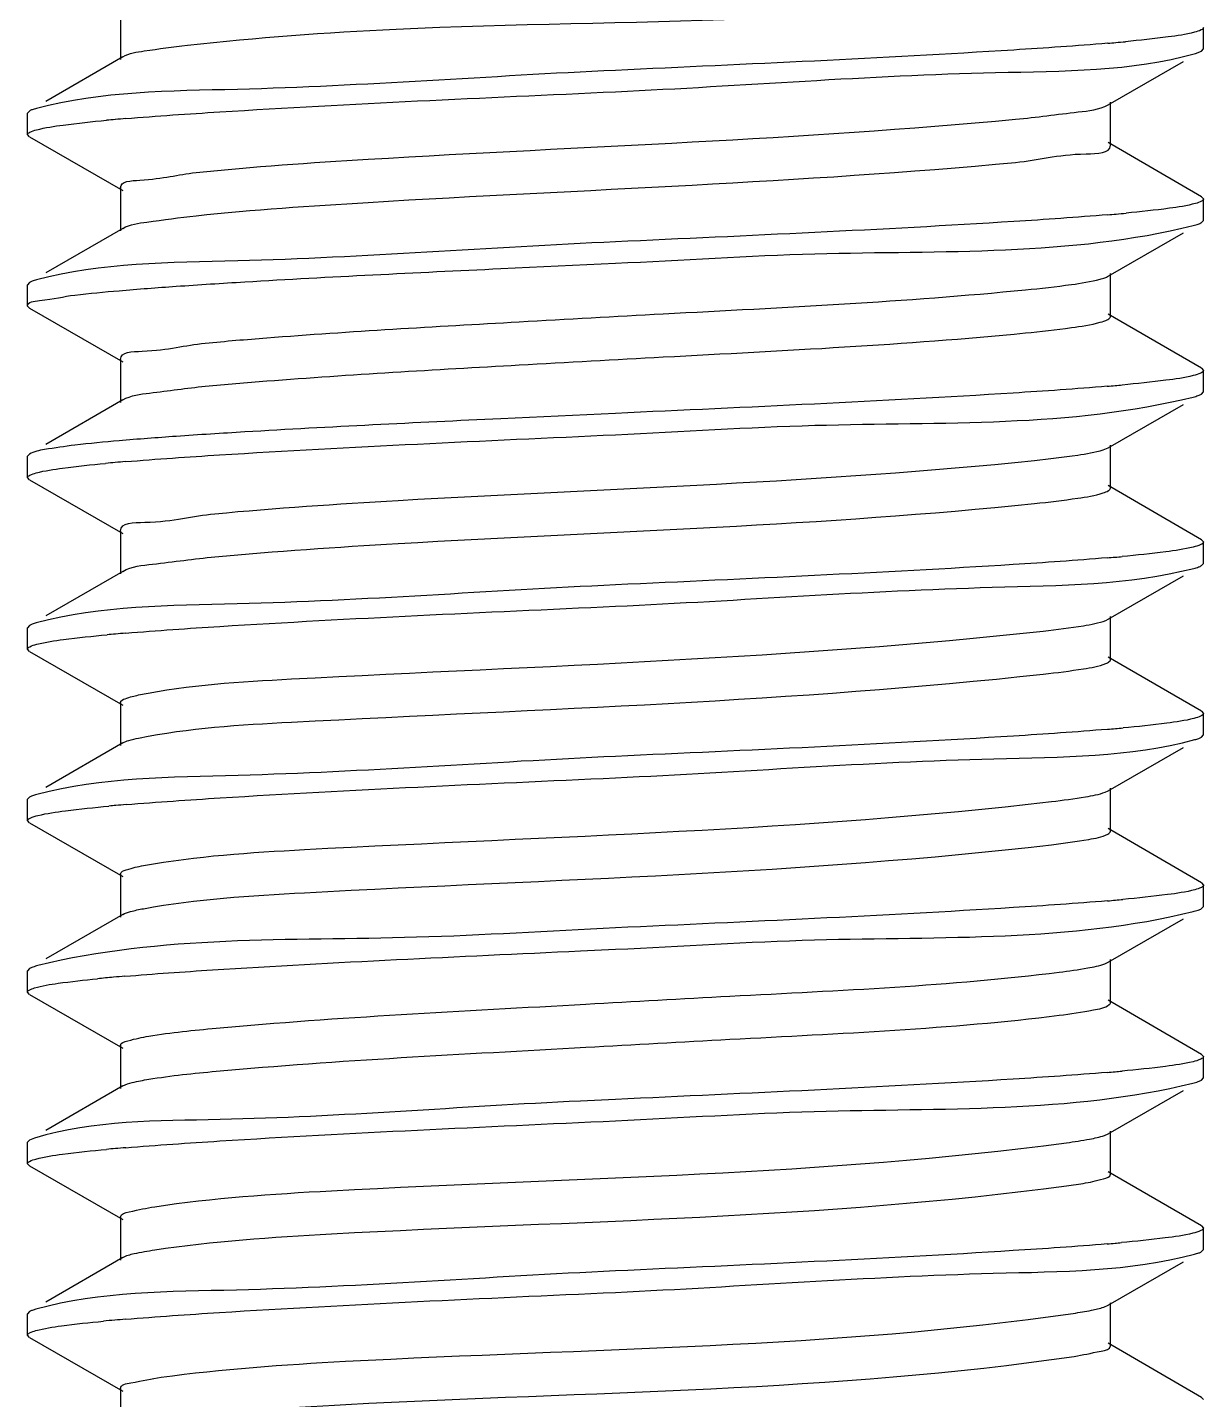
# Model space of a CAD drawing. Extents: x 1247970 to 1725648, y 860327 to 1277876.
# Drawn here: x 1318365.7 to 1318426.8, y 1200034.5 to 1200105.8 of the extents above; entities that cross this region are included whole.
import ezdxf

# ---------------------------------------------------------------- set-up
doc = ezdxf.new("R2010")
doc.units = 0
doc.header["$LTSCALE"] = 1000
doc.header["$MEASUREMENT"] = 0
doc.layers.get('0').update_dxf_attribs({"color": 254})
doc.layers.add('TK', color=4, linetype='Continuous')

# ---------------------------------------------------------------- blocks, each defined once
blk = doc.blocks.new('A$C7BF01818')
at = {"linetype": 'Continuous'}
for p, q in [((-2293.17, 6616.873), (-2293.17, 6614.633)), ((-2236.921, 6615.184), (-2236.921, 6616.295)), ((-2237.339, 6614.949), (-2237.022, 6615.069)), ((-2237.022, 6615.069), (-2236.921, 6615.185)), ((-2293.053, 6614.768), (-2297.045, 6612.455)), ((-2241.876, 6612.283), (-2237.957, 6614.533)), ((-2297.907, 6611.955), (-2298.005, 6611.841)), ((-2241.757, 6610.179), (-2241.757, 6612.419)), ((-2298.005, 6610.73), (-2298.005, 6611.841)), ((-2297.905, 6610.615), (-2298.005, 6610.73)), ((-2297.905, 6610.615), (-2293.051, 6607.829)), ((-2237.02, 6607.501), (-2241.874, 6610.314)), ((-2293.17, 6607.965), (-2293.17, 6605.725)), ((-2237.02, 6607.501), (-2236.921, 6607.388)), ((-2236.921, 6606.276), (-2236.921, 6607.387)), ((-2237.022, 6606.161), (-2236.921, 6606.275)), ((-2293.053, 6605.86), (-2297.045, 6603.547)), ((-2241.876, 6603.375), (-2237.957, 6605.625)), ((-2273.411, 6603.771), (-2267.463, 6604.049)), ((-2241.757, 6601.271), (-2241.757, 6603.511)), ((-2297.907, 6603.047), (-2298.005, 6602.933)), ((-2298.005, 6601.822), (-2298.005, 6602.933)), ((-2297.905, 6601.707), (-2298.005, 6601.822)), ((-2297.905, 6601.707), (-2293.051, 6598.921)), ((-2237.02, 6598.593), (-2241.874, 6601.406)), ((-2293.17, 6599.057), (-2293.17, 6596.817)), ((-2237.02, 6598.593), (-2236.921, 6598.479)), ((-2236.921, 6597.368), (-2236.921, 6598.479)), ((-2237.022, 6597.253), (-2236.921, 6597.367)), ((-2293.053, 6596.952), (-2297.045, 6594.639)), ((-2241.876, 6594.467), (-2237.957, 6596.716)), ((-2267.463, 6596.252), (-2273.411, 6595.974)), ((-2297.907, 6594.139), (-2298.005, 6594.026)), ((-2242.13, 6594.361), (-2241.877, 6594.467)), ((-2241.757, 6592.363), (-2241.757, 6594.603)), ((-2298.005, 6592.914), (-2298.005, 6594.025)), ((-2297.905, 6592.799), (-2298.005, 6592.914)), ((-2297.905, 6592.799), (-2293.051, 6590.013)), ((-2237.02, 6589.685), (-2241.874, 6592.498)), ((-2293.17, 6590.149), (-2293.17, 6587.909)), ((-2237.02, 6589.685), (-2236.921, 6589.571)), ((-2236.921, 6588.46), (-2236.921, 6589.571)), ((-2237.022, 6588.345), (-2236.921, 6588.46)), ((-2293.053, 6588.044), (-2297.045, 6585.731)), ((-2241.876, 6585.558), (-2237.957, 6587.808)), ((-2241.757, 6583.455), (-2241.757, 6585.695)), ((-2297.907, 6585.231), (-2298.005, 6585.117)), ((-2298.005, 6584.006), (-2298.005, 6585.117)), ((-2241.996, 6585.502), (-2241.876, 6585.558)), ((-2297.905, 6583.891), (-2298.005, 6584.006)), ((-2297.905, 6583.891), (-2293.051, 6581.104)), ((-2237.02, 6580.777), (-2241.874, 6583.59)), ((-2293.17, 6581.241), (-2293.17, 6579.001)), ((-2237.02, 6580.777), (-2236.921, 6580.663)), ((-2236.921, 6579.552), (-2236.921, 6580.663)), ((-2237.022, 6579.437), (-2236.921, 6579.552)), ((-2293.053, 6579.136), (-2297.045, 6576.822)), ((-2241.876, 6576.65), (-2237.957, 6578.9)), ((-2297.907, 6576.323), (-2298.005, 6576.209)), ((-2242.024, 6576.583), (-2241.876, 6576.65)), ((-2241.757, 6574.547), (-2241.757, 6576.787)), ((-2298.005, 6575.098), (-2298.005, 6576.209)), ((-2297.905, 6574.983), (-2298.005, 6575.098)), ((-2297.905, 6574.983), (-2293.051, 6572.196)), ((-2237.02, 6571.869), (-2241.874, 6574.682)), ((-2293.17, 6572.333), (-2293.17, 6570.093)), ((-2237.02, 6571.869), (-2236.921, 6571.756)), ((-2236.921, 6570.644), (-2236.921, 6571.755)), ((-2237.022, 6570.529), (-2236.921, 6570.643)), ((-2293.053, 6570.228), (-2297.045, 6567.914)), ((-2241.876, 6567.742), (-2237.957, 6569.992)), ((-2269.284, 6568.332), (-2267.463, 6568.417)), ((-2241.757, 6565.639), (-2241.757, 6567.879)), ((-2297.907, 6567.415), (-2298.005, 6567.301)), ((-2298.005, 6566.19), (-2298.005, 6567.301)), ((-2242.046, 6567.666), (-2241.876, 6567.742)), ((-2297.905, 6566.075), (-2298.005, 6566.19)), ((-2297.905, 6566.075), (-2293.051, 6563.288)), ((-2237.02, 6562.961), (-2241.874, 6565.774)), ((-2293.17, 6563.425), (-2293.17, 6561.185)), ((-2237.02, 6562.961), (-2236.921, 6562.846)), ((-2236.921, 6561.736), (-2236.921, 6562.847)), ((-2237.022, 6561.621), (-2236.921, 6561.735)), ((-2293.053, 6561.32), (-2297.045, 6559.006)), ((-2241.876, 6558.834), (-2237.957, 6561.084)), ((-2267.463, 6560.62), (-2269.284, 6560.535)), ((-2297.907, 6558.507), (-2298.005, 6558.394)), ((-2297.638, 6558.613), (-2297.907, 6558.507)), ((-2242.073, 6558.748), (-2241.876, 6558.834)), ((-2241.757, 6556.731), (-2241.757, 6558.971)), ((-2298.005, 6557.281), (-2298.005, 6558.393)), ((-2297.905, 6557.167), (-2298.005, 6557.281)), ((-2297.905, 6557.167), (-2293.051, 6554.38)), ((-2237.02, 6554.053), (-2241.874, 6556.866)), ((-2244.04, 6556.129), (-2243.178, 6556.257)), ((-2293.17, 6554.516), (-2293.17, 6552.277)), ((-2237.02, 6554.053), (-2236.921, 6553.939)), ((-2236.921, 6552.827), (-2236.921, 6553.939)), ((-2237.022, 6552.713), (-2236.921, 6552.827)), ((-2293.053, 6552.412), (-2297.045, 6550.098)), ((-2241.876, 6549.926), (-2237.957, 6552.176)), ((-2241.757, 6547.823), (-2241.757, 6550.062)), ((-2297.907, 6549.599), (-2298.005, 6549.484)), ((-2298.005, 6548.373), (-2298.005, 6549.485)), ((-2242.108, 6549.829), (-2241.877, 6549.926)), ((-2297.905, 6548.259), (-2298.005, 6548.373)), ((-2297.905, 6548.259), (-2293.051, 6545.472)), ((-2237.02, 6545.144), (-2241.874, 6547.958)), ((-2293.17, 6545.608), (-2293.17, 6543.369)), ((-2237.02, 6545.144), (-2236.921, 6545.031))]:
    blk.add_line(p, q, dxfattribs=at)
for centre, radius, start, end in [((-2252.142, 6736.329), 121.288, 274.84453, 275.04582), ((-2250.547, 6718.301), 103.189, 275.04416, 275.31917), ((-2284.286, 6507.69), 104.228, 95.03869, 95.29246), ((-2282.554, 6488.032), 123.963, 94.78853, 95.0384), ((-2252.11, 6727.053), 120.918, 274.84879, 275.05006), ((-2250.476, 6708.605), 102.398, 275.04794, 275.33846), ((-2252.231, 6719.543), 122.322, 274.83426, 275.0285), ((-2250.881, 6704.195), 106.914, 275.02865, 275.22436), ((-2284.373, 6490.827), 103.27, 95.04269, 95.31751), ((-2282.577, 6470.479), 123.698, 94.79118, 95.04294), ((-2252.231, 6710.635), 122.321, 274.83429, 275.02843), ((-2250.882, 6695.297), 106.925, 275.02858, 275.22403), ((-2284.229, 6480.327), 104.869, 95.03596, 95.2762), ((-2282.537, 6461.115), 124.156, 94.78666, 95.03535), ((-2252.2, 6701.364), 121.957, 274.83789, 275.0336), ((-2250.785, 6685.301), 105.832, 275.03331, 275.25029), ((-2284.022, 6469.117), 107.18, 95.02605, 95.219), ((-2282.478, 6451.519), 124.846, 94.78019, 95.02448), ((-2252.2, 6692.454), 121.955, 274.83781, 275.03306), ((-2250.798, 6676.537), 105.977, 275.03285, 275.24611), ((-2285.227, 6473.444), 93.89, 95.07611, 95.59062), ((-2282.748, 6445.754), 121.692, 94.80624, 95.08494), ((-2252.236, 6683.968), 122.379, 274.83366, 275.02742), ((-2250.901, 6668.785), 107.138, 275.02766, 275.21869), ((-2284.278, 6454.148), 104.322, 95.03842, 95.28977), ((-2282.554, 6434.587), 123.959, 94.78856, 95.03808), ((-2252.256, 6675.283), 122.603, 274.83119, 275.02372), ((-2250.972, 6660.666), 107.93, 275.02425, 275.19916), ((-2284.601, 6448.809), 100.738, 95.05252, 95.38685), ((-2282.623, 6426.48), 123.154, 94.79511, 95.05441)]:
    blk.add_arc(centre, radius, start, end, dxfattribs=at)
for points, knots in [([(-2289.701, 6615.378), (-2286.099, 6615.774), (-2270.446, 6616.923), (-2254.542, 6616.277), (-2242.707, 6618.701)], [0, 0, 0, 0, 0.230744, 1, 1, 1, 1]), ([(-2236.923, 6616.296), (-2236.923, 6616.238), (-2237.117, 6616.118), (-2237.275, 6616.077), (-2237.396, 6616.045)], [0, 0, 0, 0, 0.313946, 1, 1, 1, 1]), ([(-2237.396, 6616.045), (-2237.844, 6615.927), (-2239.042, 6615.754), (-2240.241, 6615.625), (-2240.981, 6615.556)], [0, 0, 0, 0, 0.383746, 1, 1, 1, 1]), ([(-2293.053, 6614.768), (-2292.721, 6614.962), (-2291.556, 6615.126), (-2290.45, 6615.296), (-2289.701, 6615.378)], [0, 0, 0, 0, 0.338081, 1, 1, 1, 1]), ([(-2241.899, 6615.475), (-2243.525, 6615.337), (-2252.04, 6614.758), (-2260.568, 6614.389), (-2267.463, 6614.068)], [0, 0, 0, 0, 0.191173, 1, 1, 1, 1]), ([(-2267.463, 6612.957), (-2260.883, 6613.263), (-2250.918, 6614.086), (-2240.687, 6614.006), (-2237.339, 6614.949)], [0, 0, 0, 0, 0.654436, 1, 1, 1, 1]), ([(-2267.463, 6614.068), (-2274.007, 6613.765), (-2283.966, 6612.978), (-2294.158, 6612.991), (-2297.539, 6612.09)], [0, 0, 0, 0, 0.651841, 1, 1, 1, 1]), ([(-2292.902, 6611.561), (-2291.275, 6611.698), (-2282.802, 6612.27), (-2274.316, 6612.639), (-2267.463, 6612.957)], [0, 0, 0, 0, 0.192188, 1, 1, 1, 1]), ([(-2297.539, 6612.09), (-2297.612, 6612.07), (-2297.737, 6612.033), (-2297.859, 6611.983), (-2297.906, 6611.955)], [0, 0, 0, 0, 0.581619, 1, 1, 1, 1]), ([(-2246.68, 6611.527), (-2245.594, 6611.629), (-2244.019, 6611.858), (-2242.339, 6612.017), (-2241.877, 6612.283)], [0, 0, 0, 0, 0.671773, 1, 1, 1, 1]), ([(-2297.538, 6610.978), (-2297.085, 6611.099), (-2295.869, 6611.273), (-2294.653, 6611.404), (-2293.9, 6611.474)], [0, 0, 0, 0, 0.382621, 1, 1, 1, 1]), ([(-2289.249, 6608.758), (-2286.274, 6609.068), (-2272.083, 6610.033), (-2257.86, 6610.479), (-2246.68, 6611.527)], [0, 0, 0, 0, 0.210327, 1, 1, 1, 1]), ([(-2298.004, 6610.73), (-2298.004, 6610.787), (-2297.813, 6610.907), (-2297.657, 6610.947), (-2297.538, 6610.978)], [0, 0, 0, 0, 0.314588, 1, 1, 1, 1]), ([(-2246.68, 6609.287), (-2245.456, 6609.402), (-2244.313, 6609.793), (-2241.761, 6609.734), (-2241.759, 6610.179)], [0, 0, 0, 0, 0.733863, 1, 1, 1, 1]), ([(-2289.249, 6606.519), (-2286.274, 6606.828), (-2272.083, 6607.793), (-2257.86, 6608.239), (-2246.68, 6609.287)], [0, 0, 0, 0, 0.210327, 1, 1, 1, 1]), ([(-2293.168, 6607.965), (-2293.169, 6608.323), (-2291.152, 6608.36), (-2290.226, 6608.657), (-2289.249, 6608.758)], [0, 0, 0, 0, 0.267263, 1, 1, 1, 1]), ([(-2237.339, 6607.153), (-2237.782, 6607.028), (-2238.99, 6606.853), (-2240.197, 6606.721), (-2240.949, 6606.651)], [0, 0, 0, 0, 0.37841, 1, 1, 1, 1]), ([(-2236.923, 6607.388), (-2236.922, 6607.336), (-2237.089, 6607.221), (-2237.232, 6607.183), (-2237.339, 6607.153)], [0, 0, 0, 0, 0.318963, 1, 1, 1, 1]), ([(-2293.053, 6605.86), (-2292.68, 6606.077), (-2291.355, 6606.241), (-2290.103, 6606.43), (-2289.249, 6606.519)], [0, 0, 0, 0, 0.334187, 1, 1, 1, 1]), ([(-2241.889, 6606.567), (-2243.515, 6606.429), (-2252.034, 6605.85), (-2260.565, 6605.481), (-2267.463, 6605.16)], [0, 0, 0, 0, 0.191138, 1, 1, 1, 1]), ([(-2267.463, 6604.049), (-2264.011, 6604.209), (-2254.039, 6604.885), (-2243.828, 6604.419), (-2237.454, 6606.011)], [0, 0, 0, 0, 0.344709, 1, 1, 1, 1]), ([(-2237.454, 6606.011), (-2237.367, 6606.032), (-2237.22, 6606.073), (-2237.077, 6606.13), (-2237.023, 6606.161)], [0, 0, 0, 0, 0.587758, 1, 1, 1, 1]), ([(-2267.463, 6605.16), (-2274.006, 6604.857), (-2283.965, 6604.071), (-2294.156, 6604.082), (-2297.538, 6603.182)], [0, 0, 0, 0, 0.651784, 1, 1, 1, 1]), ([(-2290.285, 6602.853), (-2289.095, 6602.936), (-2283.473, 6603.29), (-2277.847, 6603.561), (-2273.411, 6603.771)], [0, 0, 0, 0, 0.211744, 1, 1, 1, 1]), ([(-2297.538, 6603.182), (-2297.611, 6603.162), (-2297.737, 6603.125), (-2297.859, 6603.075), (-2297.906, 6603.047)], [0, 0, 0, 0, 0.581725, 1, 1, 1, 1]), ([(-2295.542, 6602.395), (-2294.778, 6602.485), (-2293.027, 6602.651), (-2291.273, 6602.784), (-2290.285, 6602.853)], [0, 0, 0, 0, 0.437069, 1, 1, 1, 1]), ([(-2246.176, 6602.667), (-2245.378, 6602.746), (-2244.079, 6602.892), (-2242.781, 6603.088), (-2242.293, 6603.221)], [0, 0, 0, 0, 0.613142, 1, 1, 1, 1]), ([(-2242.293, 6603.221), (-2242.21, 6603.244), (-2242.069, 6603.286), (-2241.931, 6603.344), (-2241.877, 6603.375)], [0, 0, 0, 0, 0.578917, 1, 1, 1, 1]), ([(-2298.005, 6601.822), (-2298.005, 6602.051), (-2296.761, 6602.148), (-2296.158, 6602.323), (-2295.542, 6602.395)], [0, 0, 0, 0, 0.269125, 1, 1, 1, 1]), ([(-2272.469, 6601.006), (-2269.973, 6601.146), (-2261.206, 6601.641), (-2252.428, 6602.052), (-2246.176, 6602.667)], [0, 0, 0, 0, 0.284686, 1, 1, 1, 1]), ([(-2242.293, 6600.981), (-2242.156, 6601.018), (-2241.976, 6601.066), (-2241.759, 6601.206), (-2241.759, 6601.271)], [0, 0, 0, 0, 0.683512, 1, 1, 1, 1]), ([(-2288.771, 6599.899), (-2287.708, 6600.004), (-2282.279, 6600.456), (-2276.841, 6600.76), (-2272.469, 6601.006)], [0, 0, 0, 0, 0.196201, 1, 1, 1, 1]), ([(-2246.176, 6600.428), (-2245.378, 6600.506), (-2244.079, 6600.653), (-2242.781, 6600.849), (-2242.293, 6600.981)], [0, 0, 0, 0, 0.613142, 1, 1, 1, 1]), ([(-2293.168, 6599.057), (-2293.168, 6599.457), (-2290.895, 6599.45), (-2289.866, 6599.791), (-2288.771, 6599.899)], [0, 0, 0, 0, 0.26668, 1, 1, 1, 1]), ([(-2272.469, 6598.766), (-2269.973, 6598.907), (-2261.206, 6599.401), (-2252.428, 6599.812), (-2246.176, 6600.428)], [0, 0, 0, 0, 0.284686, 1, 1, 1, 1]), ([(-2288.771, 6597.659), (-2287.708, 6597.764), (-2282.279, 6598.216), (-2276.841, 6598.521), (-2272.469, 6598.766)], [0, 0, 0, 0, 0.196201, 1, 1, 1, 1]), ([(-2236.923, 6598.479), (-2236.924, 6598.416), (-2237.146, 6598.291), (-2237.319, 6598.248), (-2237.454, 6598.214)], [0, 0, 0, 0, 0.309696, 1, 1, 1, 1]), ([(-2237.454, 6598.214), (-2237.921, 6598.098), (-2239.154, 6597.923), (-2240.388, 6597.794), (-2241.146, 6597.725)], [0, 0, 0, 0, 0.387315, 1, 1, 1, 1]), ([(-2293.052, 6596.952), (-2292.638, 6597.194), (-2291.142, 6597.355), (-2289.736, 6597.564), (-2288.771, 6597.659)], [0, 0, 0, 0, 0.330934, 1, 1, 1, 1]), ([(-2241.923, 6597.656), (-2243.549, 6597.519), (-2252.057, 6596.941), (-2260.576, 6596.572), (-2267.463, 6596.252)], [0, 0, 0, 0, 0.191404, 1, 1, 1, 1]), ([(-2267.463, 6595.141), (-2264.015, 6595.301), (-2254.044, 6595.974), (-2243.839, 6595.52), (-2237.462, 6597.101)], [0, 0, 0, 0, 0.344474, 1, 1, 1, 1]), ([(-2237.462, 6597.101), (-2237.373, 6597.123), (-2237.224, 6597.164), (-2237.078, 6597.221), (-2237.023, 6597.253)], [0, 0, 0, 0, 0.588509, 1, 1, 1, 1]), ([(-2273.411, 6595.974), (-2277.847, 6595.764), (-2283.473, 6595.494), (-2289.095, 6595.139), (-2290.285, 6595.056)], [0, 0, 0, 0, 0.788256, 1, 1, 1, 1]), ([(-2290.285, 6595.056), (-2291.273, 6594.987), (-2293.027, 6594.855), (-2294.778, 6594.689), (-2295.542, 6594.599)], [0, 0, 0, 0, 0.562931, 1, 1, 1, 1]), ([(-2292.908, 6593.745), (-2291.282, 6593.881), (-2282.806, 6594.454), (-2274.319, 6594.823), (-2267.463, 6595.141)], [0, 0, 0, 0, 0.192136, 1, 1, 1, 1]), ([(-2295.542, 6594.599), (-2296.067, 6594.537), (-2296.851, 6594.413), (-2297.669, 6594.277), (-2297.907, 6594.139)], [0, 0, 0, 0, 0.657384, 1, 1, 1, 1]), ([(-2245.697, 6593.808), (-2244.949, 6593.885), (-2243.757, 6594.031), (-2242.56, 6594.221), (-2242.13, 6594.361)], [0, 0, 0, 0, 0.624277, 1, 1, 1, 1]), ([(-2297.545, 6593.16), (-2297.097, 6593.281), (-2295.893, 6593.454), (-2294.689, 6593.584), (-2293.943, 6593.653)], [0, 0, 0, 0, 0.382338, 1, 1, 1, 1]), ([(-2288.269, 6591.039), (-2285.103, 6591.336), (-2270.913, 6592.282), (-2256.68, 6592.669), (-2245.697, 6593.808)], [0, 0, 0, 0, 0.223564, 1, 1, 1, 1]), ([(-2298.004, 6592.914), (-2298.004, 6592.97), (-2297.817, 6593.089), (-2297.663, 6593.129), (-2297.545, 6593.16)], [0, 0, 0, 0, 0.315338, 1, 1, 1, 1]), ([(-2245.697, 6591.568), (-2244.949, 6591.645), (-2243.757, 6591.791), (-2242.56, 6591.982), (-2242.13, 6592.122)], [0, 0, 0, 0, 0.624277, 1, 1, 1, 1]), ([(-2242.13, 6592.122), (-2242.033, 6592.153), (-2241.898, 6592.195), (-2241.759, 6592.312), (-2241.759, 6592.363)], [0, 0, 0, 0, 0.666075, 1, 1, 1, 1]), ([(-2288.269, 6588.799), (-2285.103, 6589.096), (-2270.913, 6590.042), (-2256.68, 6590.429), (-2245.697, 6591.568)], [0, 0, 0, 0, 0.223564, 1, 1, 1, 1]), ([(-2293.168, 6590.149), (-2293.166, 6590.593), (-2290.626, 6590.536), (-2289.487, 6590.924), (-2288.269, 6591.039)], [0, 0, 0, 0, 0.26615, 1, 1, 1, 1]), ([(-2237.462, 6589.304), (-2237.929, 6589.188), (-2239.16, 6589.015), (-2240.391, 6588.886), (-2241.146, 6588.817)], [0, 0, 0, 0, 0.387973, 1, 1, 1, 1]), ([(-2236.923, 6589.571), (-2236.923, 6589.507), (-2237.15, 6589.381), (-2237.325, 6589.338), (-2237.462, 6589.304)], [0, 0, 0, 0, 0.309046, 1, 1, 1, 1]), ([(-2293.052, 6588.044), (-2292.594, 6588.311), (-2290.919, 6588.468), (-2289.351, 6588.697), (-2288.269, 6588.799)], [0, 0, 0, 0, 0.32782, 1, 1, 1, 1]), ([(-2241.923, 6588.748), (-2243.549, 6588.611), (-2252.057, 6588.033), (-2260.576, 6587.664), (-2267.463, 6587.344)], [0, 0, 0, 0, 0.191406, 1, 1, 1, 1]), ([(-2267.463, 6586.233), (-2260.943, 6586.535), (-2250.988, 6587.301), (-2240.82, 6587.326), (-2237.42, 6588.203)], [0, 0, 0, 0, 0.650228, 1, 1, 1, 1]), ([(-2237.42, 6588.203), (-2237.341, 6588.224), (-2237.205, 6588.263), (-2237.073, 6588.316), (-2237.022, 6588.345)], [0, 0, 0, 0, 0.584286, 1, 1, 1, 1]), ([(-2267.463, 6587.344), (-2274.012, 6587.04), (-2283.972, 6586.249), (-2294.169, 6586.27), (-2297.545, 6585.364)], [0, 0, 0, 0, 0.652176, 1, 1, 1, 1]), ([(-2292.897, 6584.838), (-2291.271, 6584.974), (-2282.798, 6585.546), (-2274.315, 6585.915), (-2267.463, 6586.233)], [0, 0, 0, 0, 0.192221, 1, 1, 1, 1]), ([(-2297.545, 6585.364), (-2297.617, 6585.344), (-2297.74, 6585.307), (-2297.86, 6585.258), (-2297.906, 6585.231)], [0, 0, 0, 0, 0.580863, 1, 1, 1, 1]), ([(-2292.23, 6581.625), (-2289.623, 6582.162), (-2273.881, 6583.067), (-2258.208, 6583.526), (-2245.244, 6584.948)], [0, 0, 0, 0, 0.169457, 1, 1, 1, 1]), ([(-2245.244, 6584.948), (-2244.547, 6585.024), (-2243.463, 6585.17), (-2242.365, 6585.352), (-2241.996, 6585.502)], [0, 0, 0, 0, 0.637429, 1, 1, 1, 1]), ([(-2298.004, 6584.006), (-2298.004, 6584.064), (-2297.806, 6584.185), (-2297.646, 6584.226), (-2297.522, 6584.258)], [0, 0, 0, 0, 0.313223, 1, 1, 1, 1]), ([(-2297.522, 6584.258), (-2297.066, 6584.378), (-2295.846, 6584.552), (-2294.626, 6584.682), (-2293.872, 6584.752)], [0, 0, 0, 0, 0.383782, 1, 1, 1, 1]), ([(-2241.996, 6583.262), (-2241.933, 6583.287), (-2241.838, 6583.326), (-2241.758, 6583.417), (-2241.759, 6583.455)], [0, 0, 0, 0, 0.641808, 1, 1, 1, 1]), ([(-2245.244, 6582.708), (-2244.547, 6582.784), (-2243.463, 6582.93), (-2242.365, 6583.112), (-2241.996, 6583.262)], [0, 0, 0, 0, 0.637429, 1, 1, 1, 1]), ([(-2292.23, 6579.386), (-2289.623, 6579.922), (-2273.881, 6580.828), (-2258.208, 6581.286), (-2245.244, 6582.708)], [0, 0, 0, 0, 0.169457, 1, 1, 1, 1]), ([(-2293.168, 6581.241), (-2293.168, 6581.342), (-2292.748, 6581.512), (-2292.467, 6581.576), (-2292.23, 6581.625)], [0, 0, 0, 0, 0.294887, 1, 1, 1, 1]), ([(-2236.923, 6580.663), (-2236.923, 6580.604), (-2237.129, 6580.481), (-2237.293, 6580.439), (-2237.42, 6580.406)], [0, 0, 0, 0, 0.311785, 1, 1, 1, 1]), ([(-2237.42, 6580.406), (-2237.882, 6580.287), (-2239.112, 6580.113), (-2240.342, 6579.982), (-2241.1, 6579.913)], [0, 0, 0, 0, 0.384778, 1, 1, 1, 1]), ([(-2293.052, 6579.136), (-2292.954, 6579.192), (-2292.679, 6579.285), (-2292.401, 6579.35), (-2292.23, 6579.386)], [0, 0, 0, 0, 0.391532, 1, 1, 1, 1]), ([(-2241.914, 6579.841), (-2243.541, 6579.703), (-2252.051, 6579.125), (-2260.573, 6578.756), (-2267.463, 6578.436)], [0, 0, 0, 0, 0.191345, 1, 1, 1, 1]), ([(-2267.463, 6577.325), (-2260.914, 6577.629), (-2250.953, 6578.422), (-2240.754, 6578.397), (-2237.379, 6579.306)], [0, 0, 0, 0, 0.652281, 1, 1, 1, 1]), ([(-2237.379, 6579.306), (-2237.308, 6579.325), (-2237.186, 6579.361), (-2237.069, 6579.41), (-2237.023, 6579.437)], [0, 0, 0, 0, 0.579708, 1, 1, 1, 1]), ([(-2267.463, 6578.436), (-2273.995, 6578.133), (-2283.952, 6577.357), (-2294.132, 6577.35), (-2297.522, 6576.462)], [0, 0, 0, 0, 0.651014, 1, 1, 1, 1]), ([(-2292.882, 6575.931), (-2291.255, 6576.067), (-2282.788, 6576.639), (-2274.31, 6577.007), (-2267.463, 6577.325)], [0, 0, 0, 0, 0.192344, 1, 1, 1, 1]), ([(-2297.522, 6576.462), (-2297.599, 6576.441), (-2297.73, 6576.403), (-2297.857, 6576.351), (-2297.906, 6576.323)], [0, 0, 0, 0, 0.583433, 1, 1, 1, 1]), ([(-2244.816, 6576.088), (-2244.226, 6576.157), (-2243.292, 6576.286), (-2242.352, 6576.456), (-2242.024, 6576.583)], [0, 0, 0, 0, 0.627808, 1, 1, 1, 1]), ([(-2297.459, 6575.366), (-2296.991, 6575.482), (-2295.76, 6575.655), (-2294.527, 6575.784), (-2293.772, 6575.853)], [0, 0, 0, 0, 0.388351, 1, 1, 1, 1]), ([(-2291.98, 6572.766), (-2289.225, 6573.271), (-2273.448, 6574.241), (-2257.69, 6574.587), (-2244.816, 6576.088)], [0, 0, 0, 0, 0.17772, 1, 1, 1, 1]), ([(-2298.004, 6575.098), (-2298.004, 6575.162), (-2297.774, 6575.289), (-2297.598, 6575.332), (-2297.459, 6575.366)], [0, 0, 0, 0, 0.308541, 1, 1, 1, 1]), ([(-2244.816, 6573.848), (-2244.171, 6573.923), (-2243.2, 6574.072), (-2242.195, 6574.238), (-2241.891, 6574.402)], [0, 0, 0, 0, 0.653108, 1, 1, 1, 1]), ([(-2241.891, 6574.402), (-2241.855, 6574.422), (-2241.796, 6574.456), (-2241.758, 6574.52), (-2241.758, 6574.547)], [0, 0, 0, 0, 0.608545, 1, 1, 1, 1]), ([(-2291.98, 6570.526), (-2289.225, 6571.031), (-2273.448, 6572.001), (-2257.69, 6572.347), (-2244.816, 6573.848)], [0, 0, 0, 0, 0.17772, 1, 1, 1, 1]), ([(-2293.169, 6572.333), (-2293.168, 6572.456), (-2292.619, 6572.632), (-2292.28, 6572.711), (-2291.98, 6572.766)], [0, 0, 0, 0, 0.287878, 1, 1, 1, 1]), ([(-2237.379, 6571.509), (-2237.84, 6571.385), (-2239.088, 6571.208), (-2240.334, 6571.075), (-2241.108, 6571.004)], [0, 0, 0, 0, 0.380807, 1, 1, 1, 1]), ([(-2236.923, 6571.756), (-2236.922, 6571.7), (-2237.108, 6571.58), (-2237.261, 6571.541), (-2237.379, 6571.509)], [0, 0, 0, 0, 0.314873, 1, 1, 1, 1]), ([(-2241.915, 6570.933), (-2243.541, 6570.795), (-2252.052, 6570.217), (-2260.574, 6569.848), (-2267.463, 6569.528)], [0, 0, 0, 0, 0.191356, 1, 1, 1, 1]), ([(-2293.052, 6570.228), (-2292.929, 6570.299), (-2292.568, 6570.408), (-2292.207, 6570.484), (-2291.98, 6570.526)], [0, 0, 0, 0, 0.380393, 1, 1, 1, 1]), ([(-2267.463, 6568.417), (-2264.017, 6568.577), (-2254.048, 6569.247), (-2243.847, 6568.802), (-2237.468, 6570.375)], [0, 0, 0, 0, 0.344302, 1, 1, 1, 1]), ([(-2237.468, 6570.375), (-2237.378, 6570.397), (-2237.226, 6570.439), (-2237.079, 6570.496), (-2237.023, 6570.529)], [0, 0, 0, 0, 0.589053, 1, 1, 1, 1]), ([(-2267.463, 6569.528), (-2270.91, 6569.368), (-2280.879, 6568.697), (-2291.08, 6569.143), (-2297.459, 6567.57)], [0, 0, 0, 0, 0.344306, 1, 1, 1, 1]), ([(-2292.945, 6567.017), (-2291.43, 6567.145), (-2283.548, 6567.686), (-2275.656, 6568.036), (-2269.284, 6568.332)], [0, 0, 0, 0, 0.192462, 1, 1, 1, 1]), ([(-2297.459, 6567.57), (-2297.55, 6567.547), (-2297.702, 6567.505), (-2297.85, 6567.447), (-2297.906, 6567.415)], [0, 0, 0, 0, 0.589879, 1, 1, 1, 1]), ([(-2268.996, 6565.567), (-2266.506, 6565.705), (-2258.31, 6566.183), (-2250.09, 6566.521), (-2244.415, 6567.228)], [0, 0, 0, 0, 0.303645, 1, 1, 1, 1]), ([(-2244.415, 6567.228), (-2243.922, 6567.29), (-2243.128, 6567.404), (-2242.334, 6567.56), (-2242.046, 6567.666)], [0, 0, 0, 0, 0.618539, 1, 1, 1, 1]), ([(-2298.004, 6566.19), (-2298.004, 6566.238), (-2297.861, 6566.344), (-2297.732, 6566.381), (-2297.638, 6566.41)], [0, 0, 0, 0, 0.326562, 1, 1, 1, 1]), ([(-2297.638, 6566.41), (-2297.241, 6566.529), (-2296.147, 6566.696), (-2295.056, 6566.821), (-2294.374, 6566.888)], [0, 0, 0, 0, 0.377144, 1, 1, 1, 1]), ([(-2241.817, 6565.542), (-2241.8, 6565.556), (-2241.771, 6565.583), (-2241.758, 6565.622), (-2241.758, 6565.639)], [0, 0, 0, 0, 0.565763, 1, 1, 1, 1]), ([(-2291.703, 6563.906), (-2290.542, 6564.098), (-2282.981, 6564.847), (-2275.4, 6565.213), (-2268.996, 6565.567)], [0, 0, 0, 0, 0.155019, 1, 1, 1, 1]), ([(-2268.996, 6563.327), (-2266.506, 6563.465), (-2258.31, 6563.943), (-2250.09, 6564.282), (-2244.415, 6564.988)], [0, 0, 0, 0, 0.303645, 1, 1, 1, 1]), ([(-2244.415, 6564.988), (-2243.823, 6565.062), (-2242.976, 6565.219), (-2242.043, 6565.359), (-2241.817, 6565.542)], [0, 0, 0, 0, 0.67212, 1, 1, 1, 1]), ([(-2293.169, 6563.425), (-2293.168, 6563.572), (-2292.473, 6563.748), (-2292.072, 6563.845), (-2291.703, 6563.906)], [0, 0, 0, 0, 0.282448, 1, 1, 1, 1]), ([(-2291.703, 6561.666), (-2290.542, 6561.858), (-2282.981, 6562.608), (-2275.4, 6562.973), (-2268.996, 6563.327)], [0, 0, 0, 0, 0.155019, 1, 1, 1, 1]), ([(-2236.923, 6562.846), (-2236.923, 6562.783), (-2237.153, 6562.656), (-2237.329, 6562.613), (-2237.468, 6562.578)], [0, 0, 0, 0, 0.308497, 1, 1, 1, 1]), ([(-2237.468, 6562.578), (-2237.936, 6562.463), (-2239.168, 6562.289), (-2240.4, 6562.16), (-2241.156, 6562.091)], [0, 0, 0, 0, 0.388357, 1, 1, 1, 1]), ([(-2293.052, 6561.32), (-2292.902, 6561.406), (-2292.445, 6561.53), (-2291.992, 6561.618), (-2291.703, 6561.666)], [0, 0, 0, 0, 0.370912, 1, 1, 1, 1]), ([(-2241.924, 6562.024), (-2243.55, 6561.886), (-2252.058, 6561.309), (-2260.577, 6560.94), (-2267.463, 6560.62)], [0, 0, 0, 0, 0.19142, 1, 1, 1, 1]), ([(-2267.463, 6559.509), (-2264.021, 6559.668), (-2254.054, 6560.336), (-2243.862, 6559.905), (-2237.478, 6561.464)], [0, 0, 0, 0, 0.343989, 1, 1, 1, 1]), ([(-2237.478, 6561.464), (-2237.386, 6561.487), (-2237.231, 6561.529), (-2237.08, 6561.588), (-2237.023, 6561.621)], [0, 0, 0, 0, 0.590042, 1, 1, 1, 1]), ([(-2269.284, 6560.535), (-2275.526, 6560.245), (-2284.893, 6559.432), (-2294.547, 6559.541), (-2297.638, 6558.613)], [0, 0, 0, 0, 0.659404, 1, 1, 1, 1]), ([(-2292.902, 6558.113), (-2291.275, 6558.249), (-2282.801, 6558.822), (-2274.316, 6559.19), (-2267.463, 6559.509)], [0, 0, 0, 0, 0.192193, 1, 1, 1, 1]), ([(-2244.04, 6558.368), (-2243.638, 6558.422), (-2242.978, 6558.523), (-2242.321, 6558.661), (-2242.073, 6558.748)], [0, 0, 0, 0, 0.607605, 1, 1, 1, 1]), ([(-2297.563, 6557.523), (-2297.111, 6557.647), (-2295.883, 6557.823), (-2294.657, 6557.955), (-2293.895, 6558.026)], [0, 0, 0, 0, 0.380095, 1, 1, 1, 1]), ([(-2291.397, 6555.046), (-2288.36, 6555.505), (-2272.547, 6556.551), (-2256.681, 6556.676), (-2244.04, 6558.368)], [0, 0, 0, 0, 0.194122, 1, 1, 1, 1]), ([(-2298.004, 6557.281), (-2298.004, 6557.335), (-2297.826, 6557.453), (-2297.677, 6557.492), (-2297.563, 6557.523)], [0, 0, 0, 0, 0.316446, 1, 1, 1, 1]), ([(-2243.178, 6556.257), (-2242.82, 6556.318), (-2242.432, 6556.411), (-2241.757, 6556.588), (-2241.757, 6556.731)], [0, 0, 0, 0, 0.716917, 1, 1, 1, 1]), ([(-2291.397, 6552.806), (-2288.36, 6553.265), (-2272.547, 6554.312), (-2256.681, 6554.436), (-2244.04, 6556.129)], [0, 0, 0, 0, 0.194122, 1, 1, 1, 1]), ([(-2293.17, 6554.516), (-2293.169, 6554.69), (-2292.31, 6554.861), (-2291.842, 6554.979), (-2291.397, 6555.046)], [0, 0, 0, 0, 0.278397, 1, 1, 1, 1]), ([(-2237.478, 6553.668), (-2237.95, 6553.552), (-2239.19, 6553.378), (-2240.431, 6553.249), (-2241.191, 6553.18)], [0, 0, 0, 0, 0.388872, 1, 1, 1, 1]), ([(-2236.923, 6553.939), (-2236.923, 6553.874), (-2237.158, 6553.746), (-2237.337, 6553.702), (-2237.478, 6553.668)], [0, 0, 0, 0, 0.307453, 1, 1, 1, 1]), ([(-2293.052, 6552.412), (-2292.873, 6552.515), (-2292.31, 6552.651), (-2291.755, 6552.752), (-2291.397, 6552.806)], [0, 0, 0, 0, 0.362954, 1, 1, 1, 1]), ([(-2241.93, 6553.115), (-2243.556, 6552.978), (-2252.062, 6552.401), (-2260.579, 6552.031), (-2267.463, 6551.712)], [0, 0, 0, 0, 0.191469, 1, 1, 1, 1]), ([(-2267.463, 6550.6), (-2260.921, 6550.904), (-2250.962, 6551.689), (-2240.771, 6551.679), (-2237.39, 6552.579)], [0, 0, 0, 0, 0.651758, 1, 1, 1, 1]), ([(-2237.39, 6552.579), (-2237.316, 6552.598), (-2237.191, 6552.635), (-2237.07, 6552.685), (-2237.022, 6552.713)], [0, 0, 0, 0, 0.580931, 1, 1, 1, 1]), ([(-2267.463, 6551.712), (-2274.025, 6551.407), (-2283.987, 6550.603), (-2294.198, 6550.648), (-2297.563, 6549.726)], [0, 0, 0, 0, 0.653078, 1, 1, 1, 1]), ([(-2292.918, 6549.204), (-2291.292, 6549.34), (-2282.813, 6549.913), (-2274.322, 6550.282), (-2267.463, 6550.6)], [0, 0, 0, 0, 0.191999, 1, 1, 1, 1]), ([(-2297.563, 6549.726), (-2297.631, 6549.708), (-2297.748, 6549.672), (-2297.862, 6549.624), (-2297.906, 6549.599)], [0, 0, 0, 0, 0.578782, 1, 1, 1, 1]), ([(-2291.064, 6546.186), (-2287.892, 6546.628), (-2272.085, 6547.698), (-2256.19, 6547.698), (-2243.693, 6549.509)], [0, 0, 0, 0, 0.202297, 1, 1, 1, 1]), ([(-2243.693, 6549.509), (-2243.375, 6549.555), (-2242.843, 6549.641), (-2242.315, 6549.759), (-2242.108, 6549.829)], [0, 0, 0, 0, 0.594852, 1, 1, 1, 1]), ([(-2298.004, 6548.373), (-2298.004, 6548.428), (-2297.828, 6548.544), (-2297.68, 6548.583), (-2297.568, 6548.614)], [0, 0, 0, 0, 0.317645, 1, 1, 1, 1]), ([(-2297.568, 6548.614), (-2297.133, 6548.733), (-2295.959, 6548.905), (-2294.786, 6549.033), (-2294.058, 6549.102)], [0, 0, 0, 0, 0.381318, 1, 1, 1, 1]), ([(-2243.642, 6547.276), (-2243.169, 6547.346), (-2242.677, 6547.471), (-2241.757, 6547.639), (-2241.757, 6547.823)], [0, 0, 0, 0, 0.722823, 1, 1, 1, 1]), ([(-2291.064, 6543.947), (-2287.882, 6544.389), (-2272.058, 6545.462), (-2256.143, 6545.441), (-2243.642, 6547.276)], [0, 0, 0, 0, 0.202678, 1, 1, 1, 1]), ([(-2293.17, 6545.608), (-2293.17, 6545.811), (-2292.13, 6545.971), (-2291.591, 6546.113), (-2291.064, 6546.186)], [0, 0, 0, 0, 0.275105, 1, 1, 1, 1])]:
    blk.add_open_spline(points, degree=3, knots=knots, dxfattribs=at)

msp = doc.modelspace()

# ---------------------------------------------------------------- block references
at = {"layer": 'TK'}
msp.add_blockref('A$C7BF01818', (1320663.701, 1193489.485), dxfattribs=at)

doc.saveas('drawing.dxf')
